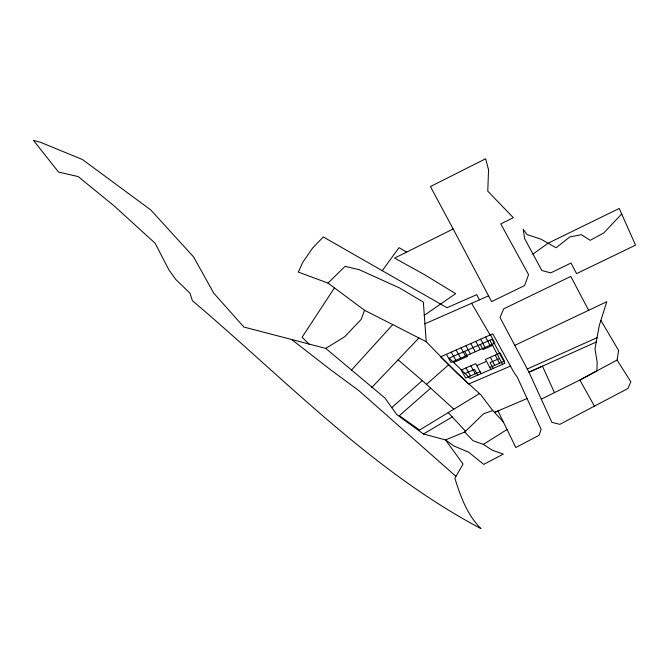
<?xml version="1.0" encoding="UTF-8"?>
<svg xmlns="http://www.w3.org/2000/svg" width="669" height="669" viewBox="0 0 669 669"><rect width="100%" height="100%" fill="white"/><g stroke="black" fill="none" stroke-linecap="round" stroke-linejoin="round"><path stroke-width="1" d="M588.653 310.299L570.791 276.422L503.69 308.827L500.052 317.541L528.987 372.215L551.875 422.356L559.853 424.347L627.99 388.463L630.817 381.798L617.077 360.056L618.641 350.514L600.938 320.493M479.422 299.871L476.746 294.661L447.001 307.748L323.319 236.951L312.699 247.923L302.681 262.449L298.324 272.099L327.994 283.087L364.58 310.299L361.135 319.439L344.786 336.666L325.744 348.398L243.867 327.032L213.771 293.173L193.542 256.871L150.726 209.907L82.387 159.498L40.458 142.28L33.45 140.356L58.538 172.067L78.164 176.574L114.332 206.069L155.133 243.257L168.755 269.582L175.755 279.433L189.937 293.156L192.388 300.682C285.839 379.892 371.63 470.692 480.969 528.644C467.213 514.963 460.515 496.381 454.878 478.243L463.057 464.052L445.537 439.926L423.452 434.005L396.675 414.487L384.867 397.963L325.744 348.398M334.45 287.887L302.087 337.226L309.011 344.1M382.275 270.686L399.017 247.655L406.643 252.096M351.401 370.158L392.745 324.599L426.22 341.734L457.086 373.269L480.86 394.852L492.752 410.549L503.322 421.905M621.836 213.804L603.856 232.912L590.175 240.33L581.378 234.685L569.846 236.926L556.064 247.773L541.012 239.184L527.105 234.585L523.225 229.383L524.672 238.708L541.857 270.51L550.763 272.877L571.008 263.042L576.561 273.638L635.55 245.147L619.226 208.452L548.103 243.232L532.976 254.078M371.813 387.476L418.886 337.979M328.002 283.096L345.095 266.321L359.429 269.766L399.652 287.996L423.36 302.129L426.22 341.734M464.746 432.007L472.983 440.704L483.319 444.408L492.058 450.086L503.297 454.117L483.737 464.411L468.693 452.219L453.875 445.989L445.537 439.926L464.746 432.007L483.628 413.76L492.752 410.549M391.775 407.638L422.264 380.577L453.758 409.06M426.479 384.382L448.581 364.831M430.66 388.162L399.284 415.733L419.605 430.025L479.205 393.773M424.171 315.392L455.639 293.666L424.865 274.867L394.568 258.1L453.172 228.974L491.606 301.594L524.555 285.596L528.569 274.641L500.797 223.939L513.324 217.684L487.776 191.175L488.546 169.767L485.644 158.77L430.418 186.559L453.172 228.974M483.319 444.408L507.035 429.515M423.452 434.005L452.269 416.921M617.077 360.056L579.856 380.034L541.288 399.159M514.787 345.388L606.775 301.694L599.282 325.502L594.992 348.792L597.208 362.531L596.865 370.91L579.856 380.034L594.44 406.133M527.297 369.012L597.041 337.661M596.238 342.026L528.987 372.215L542.484 366.152L554.434 392.644M424.773 323.855L488.571 295.857M453.657 362.473L467.439 356.418L464.654 351.342M492.61 345.371L483.06 349.561L480.317 344.451M476.788 365.608L486.505 361.36M465.064 373.519L474.538 369.388L477.699 375.167M499.484 358.5L490.076 362.606L493.204 368.418M480.116 371.721L465.632 378.027L461.184 370.016L475.718 363.66L481.17 373.653M489.817 367.498L504.426 361.135L500.111 352.998L485.451 359.404L490.862 369.439M510.698 366.002L468.668 384.006L440.553 356.87L492.769 333.848L513.759 372.123L517.388 377.366L541.121 429.314L539.114 435.26L515.832 447.519L497.97 410.958L494.516 412.439L527.03 398.532M364.58 310.299L392.745 324.599M291.851 339.693L330.662 369.806L358.944 390.713L455.957 476.361M398.097 359.838L422.264 380.577M448.13 412.447L465.524 431.254M471.628 303.283L490.126 335.018M446.407 354.294L450.956 362.439L494.884 343.138L490.494 334.851M451.274 352.145L455.798 360.307M456.149 349.996L460.657 358.174M466.025 367.9L470.449 375.928M461.025 347.847L465.524 356.033M470.867 365.784L475.283 373.829M465.917 345.689L470.399 353.893M470.817 343.523L475.274 351.752M475.726 341.366L480.166 349.603M480.635 339.2L485.067 347.454M490.327 357.271L494.675 365.383M485.56 337.025L489.976 345.296M495.219 355.139L499.542 363.259M489.925 340.22L502.544 364.354M492.1 339.267L449.2 358.149L470.148 378.445L504.878 363.342L492.1 339.267"/></g></svg>
